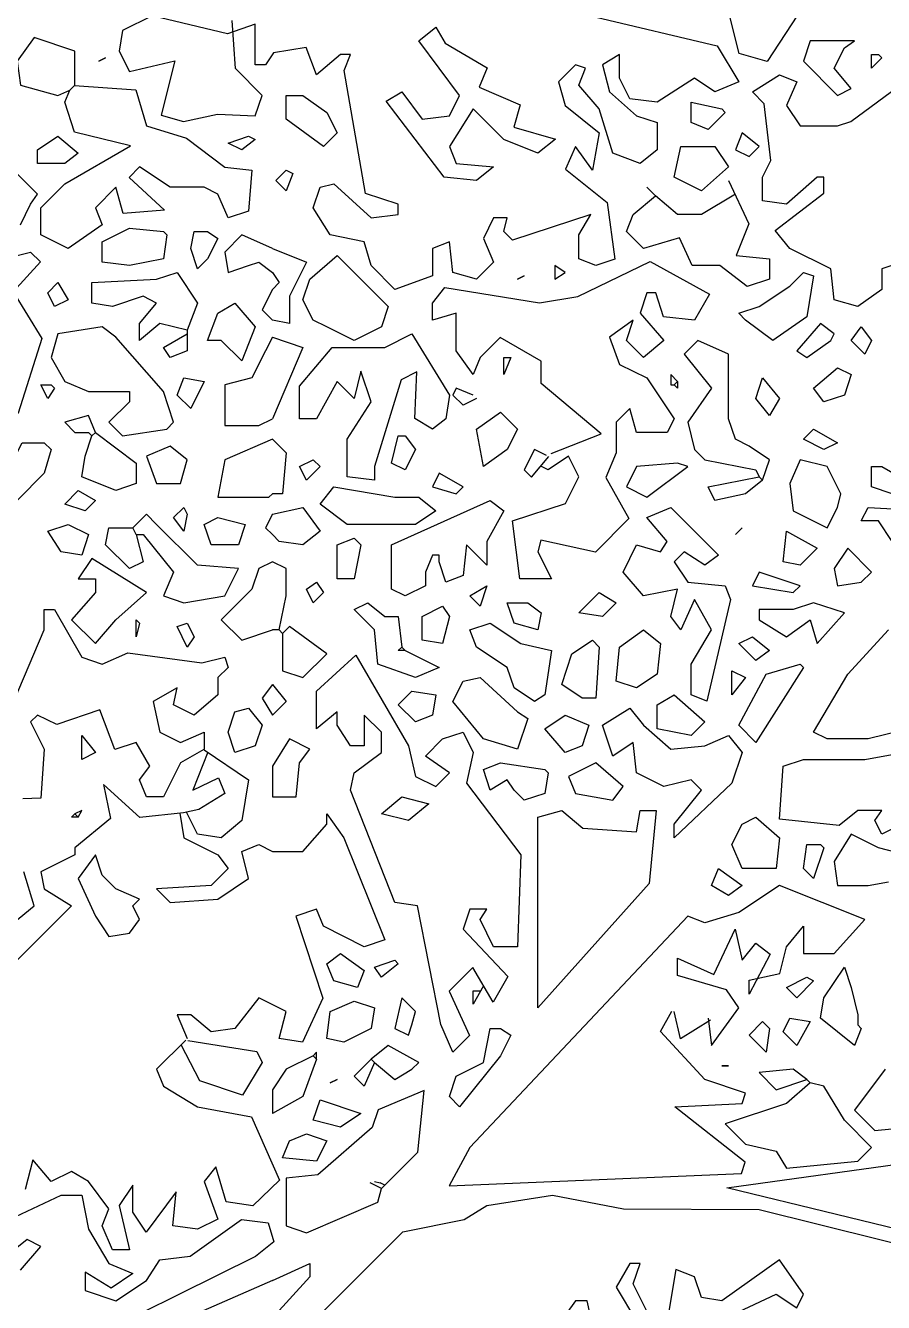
# Model space of a CAD drawing. Header units: metres. Extents: x -3.8 to 7.9, y -0.6 to 14.
# Drawn here: x 5.318 to 6.339, y 9.556 to 11.075 of the extents above; entities that cross this region are included whole.
import ezdxf

# ---------------------------------------------------------------- set-up
doc = ezdxf.new("R2010")
doc.units = ezdxf.units.M
doc.layers.add('ceco.net 88 green shadow', color=102, linetype='Continuous')
doc.layers.add('ceco.net 88 pair trees', color=7, linetype='Continuous')

msp = doc.modelspace()

# ---------------------------------------------------------------- linework, layer by layer
at = {"layer": 'ceco.net 88 green shadow', "linetype": 'Continuous'}
for p, q in [((6.2518, 11.0567), (6.2437, 11.0324)), ((6.3044, 11.0567), (6.2518, 11.0567)), ((6.2923, 11.0486), (6.3044, 11.0567)), ((6.2801, 11.0243), (6.2923, 11.0486)), ((5.4134, 11.0365), (5.4053, 11.0324)), ((5.4053, 11.0324), (5.4134, 11.0365)), ((6.2437, 11.0324), (6.2842, 10.9919)), ((6.3247, 11.0243), (6.3247, 11.0405)), ((6.3247, 11.0405), (6.3328, 11.0405)), ((6.3368, 11.0365), (6.3247, 11.0243)), ((6.3328, 11.0405), (6.3368, 11.0365)), ((6.3004, 11), (6.2801, 11.0243)), ((6.2842, 10.9919), (6.3004, 11)), ((5.6281, 10.9636), (5.6281, 10.9919)), ((5.6281, 10.9919), (5.6483, 10.9919)), ((5.6483, 10.9919), (5.6767, 10.9717)), ((6.11, 10.9595), (6.11, 10.9838)), ((6.11, 10.9838), (6.1465, 10.9757)), ((5.6767, 10.9717), (5.6888, 10.9474)), ((6.1505, 10.9717), (6.1303, 10.9514)), ((6.1465, 10.9757), (6.1505, 10.9717)), ((5.6726, 10.9312), (5.6281, 10.9636)), ((6.1303, 10.9514), (6.11, 10.9595)), ((5.3324, 10.9271), (5.3567, 10.9433)), ((5.3567, 10.9433), (5.381, 10.9231)), ((5.5592, 10.9352), (5.5835, 10.9433)), ((5.5754, 10.9271), (5.5592, 10.9352)), ((5.5916, 10.9393), (5.5754, 10.9271)), ((5.5835, 10.9433), (5.5916, 10.9393)), ((5.6888, 10.9474), (5.6726, 10.9312)), ((6.1708, 10.9474), (6.1627, 10.9271)), ((6.191, 10.9312), (6.1708, 10.9474)), ((5.3324, 10.9109), (5.3324, 10.9271)), ((5.381, 10.9231), (5.3648, 10.9109)), ((6.0898, 10.8947), (6.0979, 10.9312)), ((6.0979, 10.9312), (6.1384, 10.9312)), ((6.1384, 10.9312), (6.1546, 10.9069)), ((6.1627, 10.9271), (6.1789, 10.919)), ((6.1789, 10.919), (6.191, 10.9312)), ((5.3324, 10.8745), (5.3, 10.9069)), ((5.3648, 10.9109), (5.3324, 10.9109)), ((6.1546, 10.9069), (6.1222, 10.8785)), ((5.6159, 10.8907), (5.6281, 10.9028)), ((5.6281, 10.8785), (5.6159, 10.8907)), ((5.6281, 10.9028), (5.6362, 10.8988)), ((5.6362, 10.8988), (5.6281, 10.8785)), ((6.1222, 10.8785), (6.0898, 10.8947)), ((5.3243, 10.8623), (5.3324, 10.8745)), ((5.3122, 10.838), (5.3243, 10.8623)), ((5.4094, 10.8178), (5.4418, 10.834)), ((5.4418, 10.834), (5.4823, 10.8299)), ((5.4823, 10.8299), (5.4863, 10.8259)), ((5.5147, 10.8097), (5.5187, 10.8299)), ((5.5187, 10.8299), (5.5349, 10.8299)), ((5.5349, 10.8299), (5.5471, 10.8218)), ((5.4094, 10.7935), (5.4094, 10.8178)), ((5.4863, 10.8259), (5.4823, 10.7975)), ((5.5471, 10.8218), (5.5349, 10.7975)), ((5.5754, 10.8259), (5.5552, 10.8056)), ((5.6119, 10.8097), (5.5754, 10.8259)), ((5.5228, 10.7854), (5.5147, 10.8097)), ((5.5552, 10.8056), (5.5592, 10.7813)), ((5.6119, 10.8097), (5.6524, 10.7935)), ((5.6564, 10.7732), (5.6888, 10.8016)), ((5.6888, 10.8016), (5.7496, 10.7408)), ((5.4418, 10.7894), (5.4094, 10.7935)), ((5.4823, 10.7975), (5.4418, 10.7894)), ((5.5349, 10.7975), (5.5228, 10.7854)), ((5.5592, 10.7813), (5.5835, 10.7894)), ((5.5835, 10.7894), (5.5957, 10.7935)), ((5.5957, 10.7935), (5.6119, 10.7813)), ((5.6524, 10.7935), (5.6321, 10.753)), ((5.9602, 10.7813), (5.948, 10.7894)), ((5.948, 10.7894), (5.948, 10.7732)), ((5.3446, 10.757), (5.3567, 10.7692)), ((5.3567, 10.7692), (5.3689, 10.7489)), ((5.3972, 10.7692), (5.4742, 10.7732)), ((5.3972, 10.7449), (5.3972, 10.7692)), ((5.4742, 10.7732), (5.4985, 10.7813)), ((5.4985, 10.7813), (5.5228, 10.7449)), ((5.6119, 10.7813), (5.62, 10.7692)), ((5.62, 10.7692), (5.6119, 10.7611)), ((5.6483, 10.7489), (5.6564, 10.7732)), ((5.9116, 10.7773), (5.9035, 10.7732)), ((5.9035, 10.7732), (5.9116, 10.7773)), ((5.948, 10.7732), (5.9602, 10.7813)), ((6.2275, 10.7651), (6.2437, 10.7813)), ((6.2437, 10.7813), (6.2558, 10.7773)), ((6.2558, 10.7773), (6.2477, 10.7287)), ((5.3527, 10.7408), (5.3446, 10.757)), ((5.458, 10.753), (5.4215, 10.7408)), ((5.4742, 10.7449), (5.458, 10.753)), ((5.6119, 10.7611), (5.5997, 10.7368)), ((5.6321, 10.753), (5.6321, 10.7206)), ((6.191, 10.7408), (6.2275, 10.7651)), ((5.3689, 10.7489), (5.3527, 10.7408)), ((5.4215, 10.7408), (5.3972, 10.7449)), ((5.4539, 10.7206), (5.4742, 10.7449)), ((5.5228, 10.7449), (5.5106, 10.7125)), ((5.5471, 10.7327), (5.5673, 10.7449)), ((5.5673, 10.7449), (5.5916, 10.7165)), ((5.6605, 10.7246), (5.6483, 10.7489)), ((5.7496, 10.7408), (5.7415, 10.7165)), ((6.1667, 10.7327), (6.191, 10.7408)), ((5.5349, 10.7003), (5.5471, 10.7327)), ((5.5997, 10.7368), (5.6119, 10.7246)), ((5.6321, 10.7206), (5.6119, 10.7246)), ((5.6767, 10.7165), (5.6605, 10.7246)), ((6.1748, 10.7246), (6.1667, 10.7327)), ((6.2072, 10.7003), (6.1748, 10.7246)), ((6.2477, 10.7287), (6.2072, 10.7003)), ((5.3567, 10.7084), (5.3486, 10.6801)), ((5.4094, 10.7165), (5.3567, 10.7084)), ((5.4256, 10.7044), (5.4094, 10.7165)), ((5.4782, 10.7206), (5.4539, 10.7003)), ((5.4539, 10.7003), (5.4539, 10.7206)), ((5.5106, 10.7125), (5.4782, 10.7206)), ((5.4823, 10.6922), (5.5106, 10.7084)), ((5.5106, 10.7125), (5.5106, 10.7084)), ((5.5106, 10.7084), (5.5106, 10.6882)), ((5.5916, 10.7165), (5.5754, 10.676)), ((5.7091, 10.7003), (5.6767, 10.7165)), ((5.7415, 10.7165), (5.7091, 10.7003)), ((6.2639, 10.7206), (6.2356, 10.6882)), ((6.2801, 10.7084), (6.2639, 10.7206)), ((6.2761, 10.7003), (6.2801, 10.7084)), ((6.3004, 10.7003), (6.3125, 10.7165)), ((6.3125, 10.7165), (6.3247, 10.7003)), ((5.4823, 10.6396), (5.4256, 10.7044)), ((5.4904, 10.6801), (5.4823, 10.6922)), ((5.5511, 10.7003), (5.5349, 10.7003)), ((5.5754, 10.676), (5.5511, 10.7003)), ((5.6119, 10.7044), (5.6038, 10.6882)), ((5.6119, 10.7044), (5.6483, 10.6922)), ((5.6483, 10.6922), (5.6119, 10.6072)), ((6.1181, 10.7003), (6.1019, 10.6841)), ((6.1546, 10.6841), (6.1181, 10.7003)), ((6.2477, 10.6801), (6.2761, 10.7003)), ((6.3166, 10.6841), (6.3004, 10.7003)), ((6.3247, 10.7003), (6.3166, 10.6841)), ((5.3486, 10.6801), (5.3648, 10.6517)), ((5.5106, 10.6882), (5.4904, 10.6801)), ((5.6038, 10.6882), (5.5876, 10.6558)), ((5.8954, 10.6801), (5.8873, 10.6598)), ((5.8873, 10.6598), (5.8873, 10.6801)), ((5.8873, 10.6801), (5.8954, 10.6801)), ((6.1019, 10.6841), (6.1343, 10.6436)), ((6.1546, 10.6072), (6.1546, 10.6841)), ((6.2356, 10.6882), (6.2477, 10.6801)), ((6.2558, 10.6436), (6.2842, 10.6679)), ((6.2842, 10.6679), (6.3004, 10.6598)), ((5.3446, 10.6315), (5.3365, 10.6477)), ((5.3365, 10.6477), (5.3486, 10.6477)), ((5.3486, 10.6477), (5.3527, 10.6436)), ((5.3648, 10.6517), (5.3932, 10.6396)), ((5.4985, 10.6355), (5.5066, 10.6558)), ((5.5066, 10.6558), (5.5309, 10.6517)), ((5.5309, 10.6517), (5.5147, 10.6193)), ((5.5876, 10.6558), (5.5552, 10.6477)), ((5.5552, 10.6477), (5.5552, 10.5991)), ((6.0938, 10.6517), (6.0857, 10.6598)), ((6.0857, 10.6598), (6.0857, 10.6477)), ((6.0857, 10.6477), (6.0898, 10.6477)), ((6.0938, 10.6517), (6.0898, 10.6477)), ((6.0938, 10.6436), (6.0898, 10.6477)), ((6.0938, 10.6517), (6.0938, 10.6436)), ((6.187, 10.6315), (6.1951, 10.6558)), ((6.1951, 10.6558), (6.2153, 10.6315)), ((6.3004, 10.6598), (6.2923, 10.6355)), ((5.3527, 10.6436), (5.3446, 10.6315)), ((5.3932, 10.6396), (5.4418, 10.6396)), ((5.4418, 10.6396), (5.4418, 10.6274)), ((5.4944, 10.6031), (5.4823, 10.6396)), ((5.5147, 10.6193), (5.4985, 10.6355)), ((5.8306, 10.6436), (5.8265, 10.6355)), ((5.8387, 10.6234), (5.8265, 10.6355)), ((5.8508, 10.6355), (5.8306, 10.6436)), ((5.8549, 10.6315), (5.8387, 10.6234)), ((6.1343, 10.6436), (6.106, 10.6031)), ((6.2032, 10.6112), (6.187, 10.6315)), ((6.2153, 10.6315), (6.2032, 10.6112)), ((6.268, 10.6274), (6.2558, 10.6436)), ((6.2923, 10.6355), (6.268, 10.6274)), ((5.4418, 10.6274), (5.4175, 10.6031)), ((5.3932, 10.6112), (5.3648, 10.6031)), ((5.3648, 10.6031), (5.377, 10.591)), ((5.4013, 10.591), (5.3932, 10.6112)), ((5.4175, 10.6031), (5.4337, 10.5869)), ((5.4863, 10.595), (5.4944, 10.6031)), ((5.5957, 10.5991), (5.6119, 10.6072)), ((5.8549, 10.595), (5.8832, 10.6153)), ((5.8832, 10.6153), (5.9035, 10.595)), ((6.106, 10.6031), (6.1141, 10.5707)), ((6.1627, 10.5829), (6.1546, 10.6072)), ((5.377, 10.591), (5.3932, 10.591)), ((5.3891, 10.5626), (5.3972, 10.5869)), ((5.3932, 10.591), (5.3972, 10.5869)), ((5.4013, 10.591), (5.3972, 10.5869)), ((5.4013, 10.591), (5.4499, 10.5545)), ((5.4337, 10.5869), (5.4863, 10.595)), ((5.5552, 10.5991), (5.5957, 10.5991)), ((5.7536, 10.5545), (5.7617, 10.5869)), ((5.7617, 10.5869), (5.7698, 10.5869)), ((5.7698, 10.5869), (5.782, 10.5707)), ((5.863, 10.5505), (5.8549, 10.595)), ((5.9035, 10.595), (5.8913, 10.5707)), ((6.2437, 10.5829), (6.2558, 10.595)), ((6.2558, 10.595), (6.2842, 10.5788)), ((5.4904, 10.5748), (5.462, 10.5626)), ((5.5106, 10.5586), (5.4904, 10.5748)), ((5.6119, 10.5829), (5.5552, 10.5586)), ((5.6119, 10.5829), (5.6281, 10.5667)), ((5.782, 10.5707), (5.7698, 10.5464)), ((5.8913, 10.5707), (5.863, 10.5505)), ((6.1141, 10.5707), (6.1262, 10.5586)), ((6.1789, 10.5748), (6.1627, 10.5829)), ((6.2032, 10.5586), (6.1789, 10.5748)), ((6.268, 10.5707), (6.2437, 10.5829)), ((6.2842, 10.5788), (6.268, 10.5707)), ((5.3851, 10.5383), (5.3891, 10.5626)), ((5.462, 10.5626), (5.4742, 10.5302)), ((5.5025, 10.5302), (5.5106, 10.5586)), ((5.5552, 10.5586), (5.5471, 10.514)), ((5.6281, 10.5667), (5.624, 10.5181)), ((5.6443, 10.5505), (5.6605, 10.5586)), ((5.6605, 10.5586), (5.6686, 10.5505)), ((6.1262, 10.5586), (6.187, 10.5464)), ((6.1951, 10.5343), (6.2032, 10.5586)), ((6.2396, 10.5586), (6.2275, 10.5302)), ((6.272, 10.5505), (6.2396, 10.5586)), ((5.4499, 10.5545), (5.4499, 10.5302)), ((5.6524, 10.5343), (5.6443, 10.5505)), ((5.6686, 10.5505), (5.6524, 10.5343)), ((5.7698, 10.5464), (5.7536, 10.5545)), ((5.8103, 10.5424), (5.8022, 10.5262)), ((5.8387, 10.5262), (5.8103, 10.5424)), ((6.0452, 10.5505), (6.0331, 10.5262)), ((6.0938, 10.5545), (6.0452, 10.5505)), ((6.0574, 10.514), (6.106, 10.5505)), ((6.106, 10.5505), (6.0938, 10.5545)), ((6.187, 10.5464), (6.191, 10.5383)), ((6.2882, 10.5181), (6.272, 10.5505)), ((6.3247, 10.5262), (6.3247, 10.5505)), ((6.3247, 10.5505), (6.3368, 10.5505)), ((6.3368, 10.5505), (6.3652, 10.5343)), ((5.4256, 10.5221), (5.3851, 10.5383)), ((5.4499, 10.5302), (5.4256, 10.5221)), ((5.4742, 10.5302), (5.5025, 10.5302)), ((5.6686, 10.5059), (5.6848, 10.5262)), ((5.6848, 10.5262), (5.7577, 10.514)), ((5.8022, 10.5262), (5.8306, 10.5181)), ((5.8306, 10.5181), (5.8387, 10.5262)), ((6.0331, 10.5262), (6.0574, 10.514)), ((6.1303, 10.5262), (6.1708, 10.5343)), ((6.1384, 10.51), (6.1303, 10.5262)), ((6.1708, 10.5343), (6.191, 10.5383)), ((6.1951, 10.5343), (6.1748, 10.5181)), ((6.1951, 10.5343), (6.191, 10.5383)), ((6.2275, 10.5302), (6.2315, 10.4978)), ((6.349, 10.5181), (6.3247, 10.5262)), ((5.3648, 10.5059), (5.381, 10.5221)), ((5.381, 10.5221), (5.4013, 10.51)), ((5.4013, 10.51), (5.3891, 10.4978)), ((5.5471, 10.514), (5.6078, 10.514)), ((5.6078, 10.514), (5.6119, 10.5181)), ((5.624, 10.5181), (5.6119, 10.5181)), ((5.7536, 10.4573), (5.8711, 10.51)), ((5.7577, 10.514), (5.786, 10.514)), ((5.786, 10.514), (5.8063, 10.4978)), ((5.8711, 10.51), (5.8873, 10.4978)), ((6.1748, 10.5181), (6.1384, 10.51)), ((6.2842, 10.5019), (6.2882, 10.5181)), ((5.3891, 10.4978), (5.3648, 10.5059)), ((5.4944, 10.4897), (5.5066, 10.5019)), ((5.5066, 10.5019), (5.5106, 10.4938)), ((5.6119, 10.4938), (5.6483, 10.5019)), ((5.6483, 10.5019), (5.6686, 10.4735)), ((5.701, 10.4816), (5.6686, 10.5059)), ((5.8063, 10.4978), (5.782, 10.4816)), ((5.8873, 10.4978), (5.867, 10.4614)), ((6.2315, 10.4978), (6.272, 10.4776)), ((6.272, 10.4776), (6.2842, 10.5019)), ((6.3125, 10.4857), (6.3206, 10.5019)), ((6.3206, 10.5019), (6.3976, 10.4978)), ((5.3446, 10.4735), (5.3689, 10.4816)), ((5.3689, 10.4816), (5.3932, 10.4695)), ((5.462, 10.4938), (5.4458, 10.4776)), ((5.4742, 10.4816), (5.462, 10.4938)), ((5.5228, 10.433), (5.4742, 10.4816)), ((5.5066, 10.4735), (5.4944, 10.4897)), ((5.5106, 10.4938), (5.5066, 10.4735)), ((5.5309, 10.4816), (5.5471, 10.4897)), ((5.539, 10.4573), (5.5309, 10.4816)), ((5.5471, 10.4897), (5.5795, 10.4816)), ((5.5795, 10.4816), (5.5714, 10.4573)), ((5.6119, 10.4938), (5.6038, 10.4776)), ((5.782, 10.4816), (5.701, 10.4816)), ((6.3328, 10.4857), (6.3125, 10.4857)), ((6.349, 10.4614), (6.3328, 10.4857)), ((5.3608, 10.4492), (5.3446, 10.4735)), ((5.3932, 10.4695), (5.3851, 10.4452)), ((5.4134, 10.4573), (5.4175, 10.4776)), ((5.4175, 10.4776), (5.4458, 10.4776)), ((5.4499, 10.4695), (5.4458, 10.4776)), ((5.4499, 10.4695), (5.458, 10.4371)), ((5.4499, 10.4695), (5.458, 10.4695)), ((5.458, 10.4695), (5.4944, 10.4249)), ((5.6038, 10.4776), (5.6119, 10.4695)), ((5.62, 10.4614), (5.6119, 10.4695)), ((5.6686, 10.4735), (5.6483, 10.4573)), ((5.6888, 10.4573), (5.7091, 10.4654)), ((5.7091, 10.4654), (5.7172, 10.4573)), ((6.1708, 10.4776), (6.1627, 10.4695)), ((6.1627, 10.4695), (6.1708, 10.4776)), ((6.2194, 10.4371), (6.2234, 10.4735)), ((6.2234, 10.4735), (6.2599, 10.4533)), ((5.3851, 10.4452), (5.3608, 10.4492)), ((5.4418, 10.429), (5.4134, 10.4573)), ((5.5714, 10.4573), (5.539, 10.4573)), ((5.6483, 10.4573), (5.62, 10.4614)), ((5.6888, 10.4168), (5.6888, 10.4573)), ((5.7172, 10.4573), (5.7091, 10.4168)), ((5.7536, 10.4047), (5.7536, 10.4573)), ((5.8427, 10.4573), (5.8387, 10.4209)), ((5.867, 10.433), (5.8427, 10.4573)), ((5.867, 10.4614), (5.867, 10.433)), ((6.2599, 10.4533), (6.2396, 10.433)), ((6.2963, 10.4533), (6.2801, 10.429)), ((6.3247, 10.4249), (6.2963, 10.4533)), ((5.3972, 10.4411), (5.381, 10.4168)), ((5.462, 10.4006), (5.3972, 10.4411)), ((5.458, 10.4371), (5.4418, 10.429)), ((5.6119, 10.4371), (5.5957, 10.429)), ((5.6281, 10.429), (5.6119, 10.4371)), ((5.8022, 10.4452), (5.7941, 10.4249)), ((5.8103, 10.4452), (5.8022, 10.4452)), ((5.8103, 10.4371), (5.8103, 10.4452)), ((5.8184, 10.4128), (5.8103, 10.4371)), ((6.2396, 10.433), (6.2194, 10.4371)), ((5.4944, 10.4249), (5.4823, 10.3966)), ((5.5714, 10.429), (5.5228, 10.433)), ((5.5552, 10.3966), (5.5714, 10.429)), ((5.5957, 10.429), (5.5876, 10.4047)), ((5.6281, 10.3966), (5.6281, 10.429)), ((5.7941, 10.4249), (5.7941, 10.4087)), ((5.8387, 10.4209), (5.8184, 10.4128)), ((6.191, 10.4249), (6.1829, 10.4087)), ((6.2396, 10.4087), (6.191, 10.4249)), ((6.2801, 10.429), (6.2842, 10.4087)), ((6.3125, 10.4128), (6.3247, 10.4249)), ((5.381, 10.4168), (5.3932, 10.4168)), ((5.3932, 10.4168), (5.4013, 10.4168)), ((5.4013, 10.4168), (5.4013, 10.4006)), ((5.5876, 10.4047), (5.5511, 10.3682)), ((5.6524, 10.4047), (5.6645, 10.4128)), ((5.6605, 10.3885), (5.6524, 10.4047)), ((5.6645, 10.4128), (5.6726, 10.4006)), ((5.7091, 10.4168), (5.6888, 10.4168)), ((5.7698, 10.3966), (5.7536, 10.4047)), ((5.7941, 10.4087), (5.7698, 10.3966)), ((5.8468, 10.3966), (5.867, 10.4087)), ((5.867, 10.4087), (5.8589, 10.3844)), ((6.1829, 10.4087), (6.2315, 10.4006)), ((6.2315, 10.4006), (6.2396, 10.4087)), ((6.2842, 10.4087), (6.3125, 10.4128)), ((5.4013, 10.4006), (5.3729, 10.3682)), ((5.4256, 10.3682), (5.462, 10.4006)), ((5.4823, 10.3966), (5.5066, 10.3885)), ((5.5066, 10.3885), (5.5552, 10.3966)), ((5.62, 10.3561), (5.6281, 10.3966)), ((5.6726, 10.4006), (5.6605, 10.3885)), ((5.7091, 10.3804), (5.7253, 10.3885)), ((5.7253, 10.3885), (5.7455, 10.3723)), ((5.8589, 10.3844), (5.8468, 10.3966)), ((5.8994, 10.3642), (5.8913, 10.3885)), ((5.8913, 10.3885), (5.9156, 10.3885)), ((5.9156, 10.3885), (5.9318, 10.3763)), ((5.9764, 10.3763), (6.0007, 10.4006)), ((6.0007, 10.4006), (6.0209, 10.3885)), ((6.0209, 10.3885), (6.0047, 10.3723)), ((6.2558, 10.3885), (6.2315, 10.3804)), ((6.2923, 10.3763), (6.2558, 10.3885)), ((5.7334, 10.3561), (5.7091, 10.3804)), ((5.7901, 10.3723), (5.8144, 10.3844)), ((5.8144, 10.3844), (5.8225, 10.3723)), ((5.9318, 10.3763), (5.9278, 10.3561)), ((6.0047, 10.3723), (5.9764, 10.3763)), ((6.2315, 10.3804), (6.191, 10.3804)), ((6.191, 10.3804), (6.191, 10.3682)), ((6.2599, 10.3399), (6.2923, 10.3763)), ((5.3729, 10.3682), (5.4013, 10.3399)), ((5.4013, 10.3399), (5.4256, 10.3682)), ((5.4499, 10.348), (5.4499, 10.3682)), ((5.4499, 10.3682), (5.4539, 10.3642)), ((5.4539, 10.3642), (5.4499, 10.348)), ((5.4985, 10.3601), (5.5106, 10.3642)), ((5.5106, 10.3358), (5.4985, 10.3601)), ((5.5106, 10.3642), (5.5187, 10.348)), ((5.5511, 10.3682), (5.5754, 10.3439)), ((5.6321, 10.3601), (5.624, 10.352)), ((5.6767, 10.3277), (5.6321, 10.3601)), ((5.7455, 10.3723), (5.7617, 10.3723)), ((5.7617, 10.3723), (5.7658, 10.3358)), ((5.7901, 10.3439), (5.7901, 10.3723)), ((5.8225, 10.3723), (5.8144, 10.3399)), ((5.8468, 10.3561), (5.8711, 10.3642)), ((5.8711, 10.3642), (5.9075, 10.3399)), ((5.9278, 10.3561), (5.8994, 10.3642)), ((6.191, 10.3682), (6.2234, 10.348)), ((6.2234, 10.348), (6.2518, 10.3682)), ((6.2518, 10.3682), (6.2599, 10.3399)), ((5.5187, 10.348), (5.5106, 10.3358)), ((5.5754, 10.3439), (5.6119, 10.3561)), ((5.62, 10.3561), (5.6119, 10.3561)), ((5.624, 10.352), (5.62, 10.3561)), ((5.624, 10.352), (5.624, 10.3075)), ((5.7374, 10.3156), (5.7334, 10.3561)), ((5.8144, 10.3399), (5.7901, 10.3439)), ((5.8549, 10.3358), (5.8468, 10.3561)), ((5.9683, 10.3277), (5.9926, 10.3439)), ((5.9926, 10.3439), (6.0007, 10.3358)), ((6.025, 10.3358), (6.0533, 10.3561)), ((6.0533, 10.3561), (6.0736, 10.3399)), ((6.1667, 10.3399), (6.1829, 10.348)), ((6.1829, 10.348), (6.2032, 10.3318)), ((5.6483, 10.2994), (5.6767, 10.3277)), ((5.7617, 10.3318), (5.7658, 10.3358)), ((5.7698, 10.3318), (5.7617, 10.3318)), ((5.7698, 10.3318), (5.7658, 10.3358)), ((5.7698, 10.3318), (5.8103, 10.3115)), ((5.8913, 10.3115), (5.8549, 10.3358)), ((5.9075, 10.3399), (5.944, 10.3318)), ((5.944, 10.3318), (5.9359, 10.2791)), ((5.9561, 10.2913), (5.9683, 10.3277)), ((6.0007, 10.3358), (5.9966, 10.2751)), ((6.0209, 10.2953), (6.025, 10.3358)), ((6.0736, 10.3399), (6.0695, 10.3034)), ((6.187, 10.3196), (6.1667, 10.3399)), ((6.2032, 10.3318), (6.187, 10.3196)), ((5.782, 10.2994), (5.7374, 10.3156)), ((6.1991, 10.3034), (6.2396, 10.3156)), ((6.2396, 10.3156), (6.2437, 10.3115)), ((5.624, 10.3075), (5.6483, 10.2994)), ((5.8103, 10.3115), (5.782, 10.2994)), ((5.8387, 10.2953), (5.8589, 10.2994)), ((5.8589, 10.2994), (5.9035, 10.2589)), ((5.8994, 10.2872), (5.8913, 10.3115)), ((6.0695, 10.3034), (6.0452, 10.2872)), ((6.1586, 10.2791), (6.1586, 10.3075)), ((6.1586, 10.3075), (6.1748, 10.2994)), ((6.1748, 10.2994), (6.1586, 10.2791)), ((6.1667, 10.2427), (6.1991, 10.3034)), ((6.2437, 10.3115), (6.187, 10.2224)), ((5.6119, 10.2913), (5.5997, 10.2751)), ((5.6119, 10.2913), (5.6281, 10.271)), ((5.7617, 10.267), (5.7779, 10.2832)), ((5.7779, 10.2832), (5.8063, 10.2791)), ((5.8265, 10.271), (5.8387, 10.2953)), ((5.9237, 10.271), (5.8994, 10.2872)), ((5.9804, 10.2751), (5.9561, 10.2913)), ((6.0452, 10.2872), (6.0209, 10.2953)), ((5.5997, 10.2751), (5.6119, 10.2548)), ((5.6281, 10.271), (5.6119, 10.2548)), ((5.782, 10.2467), (5.7617, 10.267)), ((5.8063, 10.2791), (5.8022, 10.2548)), ((5.863, 10.2265), (5.8265, 10.271)), ((5.9359, 10.2791), (5.9237, 10.271)), ((5.9966, 10.2751), (5.9804, 10.2751)), ((6.0695, 10.267), (6.0898, 10.2791)), ((6.0695, 10.2386), (6.0695, 10.267)), ((6.0898, 10.2791), (6.1262, 10.2467)), ((5.5592, 10.2346), (5.5673, 10.2589)), ((5.5673, 10.2589), (5.5835, 10.2629)), ((5.5835, 10.2629), (5.5997, 10.2427)), ((5.8022, 10.2548), (5.782, 10.2467)), ((5.9035, 10.2589), (5.9156, 10.2508)), ((5.9359, 10.2386), (5.9602, 10.2548)), ((5.9602, 10.2548), (5.9885, 10.2427)), ((6.0047, 10.2427), (6.0371, 10.2629)), ((6.0371, 10.2629), (6.0533, 10.2427)), ((5.5997, 10.2427), (5.5916, 10.2184)), ((5.9156, 10.2508), (5.9035, 10.2143)), ((5.9602, 10.2103), (5.9359, 10.2386)), ((5.9885, 10.2427), (5.9804, 10.2184)), ((6.0169, 10.2062), (6.0047, 10.2427)), ((6.0533, 10.2427), (6.0857, 10.2143)), ((6.11, 10.2305), (6.0695, 10.2386)), ((6.1262, 10.2467), (6.11, 10.2305)), ((6.187, 10.2224), (6.1667, 10.2427)), ((5.3851, 10.2022), (5.3851, 10.2305)), ((5.3851, 10.2305), (5.4013, 10.2103)), ((5.5673, 10.2103), (5.5592, 10.2346)), ((5.6321, 10.2265), (5.6119, 10.1941)), ((5.6564, 10.2143), (5.6321, 10.2265)), ((5.9035, 10.2143), (5.863, 10.2265)), ((6.0412, 10.2224), (6.0169, 10.2062)), ((6.0452, 10.186), (6.0412, 10.2224)), ((6.1262, 10.2184), (6.1546, 10.2305)), ((6.1546, 10.2305), (6.1708, 10.2103)), ((5.4013, 10.2103), (5.3851, 10.2022)), ((5.5916, 10.2184), (5.5673, 10.2103)), ((5.6443, 10.1981), (5.6564, 10.2143)), ((5.9804, 10.2184), (5.9602, 10.2103)), ((6.0857, 10.2143), (6.1262, 10.2184)), ((6.1708, 10.2103), (6.1586, 10.1738)), ((5.6119, 10.1941), (5.6119, 10.186)), ((5.6402, 10.1576), (5.6443, 10.1981)), ((5.863, 10.19), (5.8832, 10.1981)), ((5.8832, 10.1981), (5.9359, 10.19)), ((5.9966, 10.1981), (5.9642, 10.1819)), ((6.029, 10.1698), (5.9966, 10.1981)), ((5.6119, 10.186), (5.6119, 10.1576)), ((5.8711, 10.1657), (5.863, 10.19)), ((5.8913, 10.1779), (5.8711, 10.1657)), ((5.8994, 10.1657), (5.8913, 10.1779)), ((5.9359, 10.19), (5.9399, 10.186)), ((5.9399, 10.186), (5.9359, 10.1617)), ((5.9642, 10.1819), (5.9723, 10.1617)), ((6.0776, 10.1698), (6.0452, 10.186)), ((6.11, 10.1779), (6.0776, 10.1698)), ((6.1222, 10.1657), (6.11, 10.1779)), ((5.9116, 10.1536), (5.8994, 10.1657)), ((5.9359, 10.1617), (5.9116, 10.1536)), ((5.9723, 10.1617), (6.0169, 10.1536)), ((6.0169, 10.1536), (6.029, 10.1698)), ((6.1586, 10.1738), (6.0898, 10.109)), ((6.0898, 10.1252), (6.1222, 10.1657)), ((5.6119, 10.1576), (5.6402, 10.1576)), ((5.7415, 10.1374), (5.7658, 10.1576)), ((5.7658, 10.1576), (5.7982, 10.1495)), ((5.7982, 10.1495), (5.7739, 10.1293)), ((5.3729, 10.1333), (5.377, 10.1374)), ((5.381, 10.1333), (5.3729, 10.1333)), ((5.3851, 10.1414), (5.377, 10.1374)), ((5.381, 10.1333), (5.377, 10.1374)), ((5.381, 10.1333), (5.3851, 10.1414)), ((5.7739, 10.1293), (5.7415, 10.1374)), ((6.1708, 10.1252), (6.187, 10.1333)), ((6.187, 10.1333), (6.2153, 10.109)), ((6.0898, 10.109), (6.0898, 10.1252)), ((6.1586, 10.1009), (6.1708, 10.1252)), ((6.1708, 10.0726), (6.1586, 10.1009)), ((6.2153, 10.109), (6.2113, 10.0726)), ((6.2437, 10.0726), (6.2477, 10.1009)), ((6.2477, 10.1009), (6.2639, 10.1009)), ((6.2639, 10.1009), (6.268, 10.0969)), ((6.3004, 10.1131), (6.2801, 10.0807)), ((6.3328, 10.0969), (6.3004, 10.1131)), ((5.4013, 10.0888), (5.381, 10.0604)), ((5.4094, 10.0645), (5.4013, 10.0888)), ((6.268, 10.0969), (6.2558, 10.0604)), ((6.3652, 10.0888), (6.3328, 10.0969)), ((6.1343, 10.0523), (6.1424, 10.0726)), ((6.1424, 10.0726), (6.1708, 10.0523)), ((6.2113, 10.0726), (6.1708, 10.0726)), ((6.2558, 10.0604), (6.2437, 10.0726)), ((6.2801, 10.0807), (6.2842, 10.0523)), ((5.3284, 10.028), (5.3162, 10.0685)), ((5.381, 10.0604), (5.4013, 10.0159)), ((5.4256, 10.0483), (5.4094, 10.0645)), ((6.3206, 10.0523), (6.3449, 10.0564)), ((5.4539, 10.0361), (5.4256, 10.0483)), ((6.1546, 10.0402), (6.1343, 10.0523)), ((6.1708, 10.0523), (6.1546, 10.0402)), ((6.2842, 10.0523), (6.3206, 10.0523)), ((5.3041, 10.0078), (5.3284, 10.028)), ((5.4458, 10.028), (5.4539, 10.0361)), ((5.4539, 10.0118), (5.4458, 10.028)), ((5.4013, 10.0159), (5.4175, 9.9916)), ((5.4418, 9.9956), (5.4539, 10.0118)), ((5.4175, 9.9916), (5.4418, 9.9956)), ((5.6767, 9.9592), (5.6929, 9.9713)), ((5.6929, 9.9713), (5.7212, 9.9511)), ((5.7334, 9.9551), (5.7577, 9.9632)), ((5.7577, 9.9632), (5.7617, 9.9592)), ((5.6848, 9.9389), (5.6767, 9.9592)), ((5.7212, 9.9511), (5.7131, 9.9308)), ((5.7415, 9.943), (5.7334, 9.9551)), ((5.7617, 9.9592), (5.7415, 9.943)), ((6.268, 9.9187), (6.2923, 9.9551)), ((6.2923, 9.9551), (6.3004, 9.9308)), ((5.7131, 9.9308), (5.6848, 9.9389)), ((6.2234, 9.9308), (6.2477, 9.943)), ((6.2558, 9.9389), (6.2356, 9.9187)), ((6.2477, 9.943), (6.2558, 9.9389)), ((5.7658, 9.9187), (5.7577, 9.8822)), ((5.782, 9.9025), (5.7658, 9.9187)), ((6.2356, 9.9187), (6.2234, 9.9308)), ((6.2639, 9.8944), (6.268, 9.9187)), ((6.3004, 9.9308), (6.3085, 9.8984)), ((5.6767, 9.8701), (5.6807, 9.9025)), ((5.6807, 9.9025), (5.7091, 9.9146)), ((5.7091, 9.9146), (5.7334, 9.9065)), ((5.7334, 9.9065), (5.7293, 9.8822)), ((5.7779, 9.8863), (5.782, 9.9025)), ((6.1789, 9.8741), (6.1951, 9.8903)), ((6.1951, 9.8903), (6.2032, 9.8822)), ((6.2194, 9.8782), (6.2275, 9.8944)), ((6.2275, 9.8944), (6.2518, 9.8903)), ((6.2518, 9.8903), (6.2356, 9.862)), ((6.3044, 9.862), (6.2639, 9.8944)), ((6.3085, 9.8984), (6.3085, 9.8863)), ((5.7293, 9.8822), (5.6969, 9.866)), ((5.7577, 9.8822), (5.7739, 9.8741)), ((5.7739, 9.8741), (5.7779, 9.8863)), ((5.863, 9.8417), (5.8711, 9.8822)), ((5.8711, 9.8822), (5.8832, 9.8822)), ((5.8832, 9.8822), (5.8954, 9.8741)), ((5.8954, 9.8741), (5.8832, 9.8498)), ((6.1991, 9.8539), (6.1789, 9.8741)), ((6.2032, 9.8822), (6.1991, 9.8539)), ((6.2356, 9.862), (6.2194, 9.8782)), ((6.3125, 9.8822), (6.3044, 9.862)), ((6.3085, 9.8863), (6.3125, 9.8822)), ((5.6969, 9.866), (5.6767, 9.8701)), ((5.7496, 9.862), (5.7293, 9.8458)), ((5.786, 9.8417), (5.7496, 9.862)), ((5.6605, 9.8498), (5.6281, 9.8336)), ((5.6645, 9.8458), (5.6483, 9.8012)), ((5.6645, 9.8539), (5.6605, 9.8498)), ((5.6645, 9.8458), (5.6605, 9.8498)), ((5.6645, 9.8458), (5.6645, 9.8539)), ((5.7091, 9.8255), (5.7293, 9.8458)), ((5.7334, 9.8417), (5.7212, 9.8134)), ((5.7334, 9.8417), (5.7293, 9.8458)), ((5.7334, 9.8417), (5.7577, 9.8215)), ((5.7779, 9.8336), (5.786, 9.8417)), ((5.8306, 9.8255), (5.863, 9.8417)), ((5.8832, 9.8498), (5.8346, 9.7891)), ((5.6281, 9.8336), (5.6119, 9.8093)), ((5.7577, 9.8215), (5.7779, 9.8336)), ((6.1546, 9.8377), (6.1465, 9.8377)), ((6.1465, 9.8377), (6.1546, 9.8377)), ((6.2315, 9.8336), (6.191, 9.8296)), ((6.191, 9.8296), (6.2113, 9.8093)), ((6.2477, 9.8215), (6.2315, 9.8336)), ((6.3409, 9.8336), (6.3044, 9.785)), ((5.6888, 9.8215), (5.6807, 9.8174)), ((5.6807, 9.8174), (5.6888, 9.8215)), ((5.7212, 9.8134), (5.7091, 9.8255)), ((5.8225, 9.8012), (5.8306, 9.8255)), ((6.2113, 9.8093), (6.2477, 9.8215)), ((6.2518, 9.8174), (6.2234, 9.7931)), ((6.2518, 9.8174), (6.2477, 9.8215)), ((6.268, 9.8134), (6.2518, 9.8174)), ((6.2923, 9.7729), (6.268, 9.8134)), ((5.6119, 9.8093), (5.6119, 9.781)), ((5.6483, 9.8012), (5.6119, 9.781)), ((5.6605, 9.7729), (5.6686, 9.7972)), ((5.6686, 9.7972), (5.7172, 9.781)), ((5.8346, 9.7891), (5.8225, 9.8012)), ((5.7172, 9.781), (5.6929, 9.7648)), ((6.2234, 9.7931), (6.1505, 9.7688)), ((6.3044, 9.785), (6.3287, 9.7607)), ((5.6929, 9.7648), (5.6605, 9.7729)), ((6.1505, 9.7688), (6.1748, 9.7445)), ((6.3247, 9.7405), (6.2923, 9.7729)), ((5.6321, 9.7486), (5.6524, 9.7567)), ((5.6524, 9.7567), (5.6767, 9.7486)), ((6.3287, 9.7607), (6.3692, 9.7648)), ((5.624, 9.7283), (5.6321, 9.7486)), ((5.6767, 9.7486), (5.6645, 9.7243)), ((6.1748, 9.7445), (6.2113, 9.7364)), ((6.2113, 9.7364), (6.2234, 9.7162)), ((6.3085, 9.7243), (6.3247, 9.7405)), ((5.6645, 9.7243), (5.624, 9.7283)), ((6.2234, 9.7162), (6.3085, 9.7243)), ((5.6119, 9.5825), (5.6564, 9.6028)), ((5.6564, 9.6028), (5.6564, 9.5866)), ((5.6564, 9.5866), (5.6119, 9.538)), ((5.6119, 9.5825), (5.5106, 9.538))]:
    msp.add_line(p, q, dxfattribs=at)
at = {"layer": 'ceco.net 88 pair trees', "linetype": 'Continuous'}
for p, q in [((5.3689, 10.996), (5.377, 11.0041)), ((5.7415, 9.6919), (5.7281, 9.6985)), ((5.7334, 9.7), (5.7402, 9.6985)), ((5.7455, 9.6959), (5.7402, 9.6985))]:
    msp.add_line(p, q, dxfattribs=at)
for points in [[(5.997, 11.0847), (6.141, 11.0508), (6.1667, 11.0081), (6.1384, 10.996), (6.1141, 11.0122), (6.0695, 10.9838), (6.0371, 10.9879), (6.025, 11.0122), (6.025, 11.0405), (6.0047, 11.0284), (6.0128, 10.996), (6.0452, 10.9676), (6.0695, 10.9595), (6.0695, 10.9271), (6.0493, 10.9109), (6.0169, 10.9231), (6.0007, 10.9757), (5.9764, 11.0041), (5.9845, 11.0243), (5.9723, 11.0284), (5.9521, 11.0081), (5.9602, 10.9798), (6.0007, 10.9474), (5.9926, 10.9028), (5.9723, 10.9312), (5.9606, 10.904), (6.01, 10.8643), (6.0193, 10.7969), (5.9966, 10.7894), (5.9764, 10.7975), (5.9764, 10.8259), (5.9909, 10.8502), (5.8974, 10.8196), (5.8873, 10.8299), (5.8913, 10.8461), (5.8751, 10.8461), (5.863, 10.8218), (5.8751, 10.7935), (5.8549, 10.7732), (5.8265, 10.7813), (5.8225, 10.8178), (5.8022, 10.8097), (5.8022, 10.7773), (5.7577, 10.7611), (5.7293, 10.7894), (5.7212, 10.8178), (5.6807, 10.8259), (5.6605, 10.8583), (5.6686, 10.8826), (5.6848, 10.8866), (5.7293, 10.8461), (5.7617, 10.8502), (5.7617, 10.8623), (5.7228, 10.8753), (5.6973, 11.0213), (5.705, 11.0405), (5.6929, 11.0405), (5.6645, 11.0162), (5.6522, 11.049), (5.6131, 11.0423), (5.6038, 11.0284), (5.5916, 11.0284), (5.5916, 11.0764), (5.5584, 11.0652), (5.4689, 11.0865), (5.4337, 11.0689), (5.4296, 11.0446), (5.4418, 11.0203), (5.496, 11.0328), (5.4794, 10.9684), (5.506, 10.9609), (5.5467, 10.9696), (5.5916, 10.9676), (5.5997, 10.9919), (5.5679, 11.0237), (5.5639, 11.081)], [(6.2364, 11.0873), (6.2003, 11.032), (6.1673, 11.0415), (6.1525, 11.1001)], [(5.8162, 10.8945), (5.7471, 10.9848), (5.7658, 10.996), (5.7901, 10.9636), (5.8225, 10.9676), (5.8346, 10.9919), (5.786, 11.0567), (5.8063, 11.0729), (5.8176, 11.0541), (5.8672, 11.0247), (5.8579, 11.0016), (5.9067, 10.9808), (5.899, 10.954), (5.9488, 10.9399), (5.9278, 10.9231), (5.8873, 10.9393), (5.8508, 10.9757), (5.8225, 10.9312), (5.8306, 10.9109), (5.8751, 10.9069), (5.8549, 10.8907), (5.8162, 10.8945)], [(5.377, 11.0041), (5.377, 11.0446), (5.3284, 11.0608), (5.3081, 11.0324), (5.3122, 11.0041), (5.3567, 10.9919), (5.3709, 10.998)], [(6.3611, 10.7935), (6.3368, 10.7854), (6.3368, 10.7611), (6.3085, 10.7408), (6.2801, 10.7489), (6.2761, 10.7854), (6.2275, 10.8097), (6.21, 10.8313), (6.268, 10.8755), (6.268, 10.8947), (6.2599, 10.8947), (6.2234, 10.8623), (6.1951, 10.8664), (6.1951, 10.8947), (6.205, 10.9146), (6.1969, 10.982), (6.1829, 10.996), (6.2153, 11.0162), (6.2356, 11.0081), (6.2234, 10.9798), (6.2396, 10.9555), (6.2842, 10.9555), (6.3, 10.9607), (6.4028, 11.0365)], [(5.3766, 11.0037), (5.4495, 10.9984), (5.4622, 10.9555), (5.5098, 10.9411), (5.5552, 10.9065), (5.5876, 10.9028), (5.5835, 10.8542), (5.5592, 10.8461), (5.5471, 10.8745), (5.5309, 10.8826), (5.4904, 10.8826), (5.4539, 10.9069), (5.4414, 10.8943), (5.4837, 10.8554), (5.4345, 10.8512), (5.4256, 10.8826), (5.4013, 10.8583), (5.4094, 10.838), (5.3689, 10.8097), (5.3365, 10.8259), (5.3365, 10.8583), (5.3648, 10.8866), (5.4432, 10.932), (5.3766, 10.9482), (5.3648, 10.9838), (5.3709, 10.998)], [(6.1546, 10.8907), (6.1785, 10.8392), (6.1637, 10.8016), (6.2032, 10.7975), (6.2032, 10.7732), (6.1768, 10.7645), (6.1442, 10.7894), (6.1112, 10.7894), (6.096, 10.8224), (6.0533, 10.8097), (6.0331, 10.8299), (6.0412, 10.8502), (6.0675, 10.8724), (6.0574, 10.8826)], [(5.3375, 10.7027), (5.3093, 10.6141), (5.2838, 10.6031), (5.2676, 10.6274), (5.2632, 10.6584), (5.2018, 10.6712), (5.1947, 10.6963), (5.2474, 10.7368), (5.2879, 10.6841), (5.3081, 10.6922), (5.2717, 10.7327), (5.2676, 10.7692), (5.2271, 10.7692), (5.1988, 10.8259), (5.2028, 10.8623), (5.2206, 10.8757), (5.2488, 10.821), (5.2919, 10.7975), (5.3243, 10.8056), (5.3361, 10.7939), (5.3035, 10.7582), (5.3375, 10.7027)], [(6.1629, 10.8745), (6.1222, 10.8502), (6.0938, 10.8502), (6.0675, 10.8724)], [(5.9436, 10.5659), (6.0031, 10.5893), (5.9318, 10.6493), (5.9318, 10.6758), (5.8828, 10.704), (5.8589, 10.6801), (5.8508, 10.6598), (5.8306, 10.6882), (5.8306, 10.7327), (5.8022, 10.7246), (5.8022, 10.7449), (5.817, 10.7633), (5.9298, 10.7453), (5.9751, 10.7528), (6.0612, 10.7945), (6.1317, 10.7556), (6.1141, 10.7246), (6.077, 10.7287), (6.0679, 10.757), (6.0574, 10.757), (6.0493, 10.7327), (6.0776, 10.7003), (6.0533, 10.6801), (6.0331, 10.7003), (6.0412, 10.7246), (6.0128, 10.7044), (6.025, 10.672), (6.0574, 10.6558), (6.0898, 10.6072), (6.0817, 10.591), (6.0452, 10.591), (6.0371, 10.6193), (6.0209, 10.6031), (6.0209, 10.5667), (6.0084, 10.5373), (6.0359, 10.4887), (5.9962, 10.4486), (5.9312, 10.463), (5.9278, 10.4492), (5.944, 10.4168), (5.9063, 10.4168), (5.8974, 10.4859), (5.9606, 10.5065), (5.9764, 10.5383), (5.9642, 10.5626), (5.9399, 10.5464), (5.9312, 10.5509)], [(5.7814, 10.6076), (5.7838, 10.6629), (5.7652, 10.6535), (5.7334, 10.5505), (5.7334, 10.5343), (5.701, 10.5383), (5.701, 10.5829), (5.7293, 10.6274), (5.7172, 10.6639), (5.7091, 10.6315), (5.6888, 10.6517), (5.6645, 10.6072), (5.6443, 10.6072), (5.6443, 10.6462), (5.6829, 10.6922), (5.7455, 10.6922), (5.7779, 10.7084), (5.8225, 10.6355), (5.8184, 10.6072), (5.8022, 10.595), (5.7814, 10.6076)], [(5.1623, 10.4739), (5.1984, 10.5794), (5.1826, 10.6112), (5.2028, 10.6112), (5.2231, 10.591), (5.215, 10.5586), (5.2231, 10.5221), (5.2555, 10.514), (5.2905, 10.5314), (5.3142, 10.5788), (5.3405, 10.5788), (5.3486, 10.5707), (5.3405, 10.5424), (5.2761, 10.478), (5.1623, 10.4332), (5.1623, 10.4739)], [(5.9379, 10.5636), (5.9237, 10.5707), (5.9116, 10.5464), (5.9201, 10.5379), (5.9407, 10.5622)], [(6.157, 10.3925), (6.1286, 10.2716), (6.11, 10.2791), (6.11, 10.3156), (6.1343, 10.3561), (6.1141, 10.3925), (6.0979, 10.3561), (6.0857, 10.3723), (6.0938, 10.4047), (6.0533, 10.3966), (6.029, 10.4249), (6.0452, 10.4573), (6.0736, 10.4492), (6.0817, 10.4614), (6.0574, 10.4897), (6.0857, 10.5019), (6.1424, 10.4452), (6.1262, 10.433), (6.1019, 10.4492), (6.0898, 10.4371), (6.106, 10.4128), (6.1505, 10.4087), (6.157, 10.3925)], [(5.2796, 10.2143), (5.3405, 10.3563), (5.3405, 10.3804), (5.3527, 10.3804), (5.3851, 10.3237), (5.4094, 10.3156), (5.4399, 10.3287), (5.528, 10.317), (5.5552, 10.3237), (5.5592, 10.3115), (5.5471, 10.2994), (5.5471, 10.2791), (5.5187, 10.2548), (5.4944, 10.267), (5.4985, 10.2872), (5.4701, 10.271), (5.4782, 10.2346), (5.5025, 10.2224), (5.5309, 10.2346), (5.5309, 10.2143)], [(6.4711, 10.2635), (6.3206, 10.2267), (6.272, 10.2265), (6.2558, 10.2346), (6.2963, 10.3034), (6.3449, 10.3561)], [(5.8121, 9.8867), (5.7846, 10.0282), (5.7577, 10.0321), (5.705, 10.1657), (5.7091, 10.186), (5.7415, 10.2103), (5.7415, 10.2346), (5.7212, 10.2548), (5.7212, 10.2184), (5.705, 10.2184), (5.6888, 10.2427), (5.6888, 10.2589), (5.6645, 10.2386), (5.6645, 10.2832), (5.7113, 10.3261), (5.7739, 10.2184), (5.782, 10.1819), (5.8063, 10.1698), (5.8225, 10.186), (5.7941, 10.2062), (5.8144, 10.2265), (5.8387, 10.2346), (5.8508, 10.2103), (5.8427, 10.1738), (5.9075, 10.0888), (5.9035, 9.9794), (5.8751, 9.9794), (5.8589, 10.0118), (5.867, 10.024), (5.8468, 10.024), (5.8389, 10.0003), (5.8919, 9.944), (5.8745, 9.9134), (5.8502, 9.9545), (5.8223, 9.9266), (5.8464, 9.8739), (5.8265, 9.8539), (5.8121, 9.8867)], [(5.5303, 10.2139), (5.5025, 10.1981), (5.4823, 10.1576), (5.462, 10.1576), (5.4539, 10.1779), (5.4661, 10.1941), (5.4499, 10.2224), (5.4243, 10.2139), (5.4065, 10.2613), (5.3553, 10.2435), (5.3324, 10.2548), (5.3243, 10.2467), (5.3405, 10.2143), (5.3363, 10.156), (5.315, 10.1552)], [(5.5351, 10.2107), (5.5171, 10.1657), (5.5477, 10.1803), (5.5552, 10.1617), (5.5244, 10.1424), (5.506, 10.1386)], [(5.5309, 10.2135), (5.5835, 10.1779), (5.5754, 10.1293), (5.5511, 10.109), (5.5228, 10.1131), (5.5096, 10.1394)], [(6.3611, 10.1252), (6.3368, 10.1131), (6.3287, 10.1293), (6.3368, 10.1414), (6.3085, 10.1414), (6.286, 10.1234), (6.2151, 10.1309), (6.2194, 10.1941), (6.2437, 10.2022), (6.3166, 10.2022), (6.4057, 10.2184)], [(5.506, 10.1386), (5.4541, 10.1331), (5.4108, 10.1722), (5.4195, 10.1317), (5.377, 10.0969), (5.377, 10.0888), (5.3365, 10.0685), (5.3405, 10.0483), (5.3729, 10.028), (5.296, 9.9511), (5.3, 9.9347), (5.2314, 9.8782), (5.1704, 9.8863), (5.1018, 9.7812), (4.9349, 9.6433), (4.9213, 9.6433), (4.8987, 9.5307), (4.9072, 9.5137), (4.9072, 9.461), (4.9234, 9.4408), (4.9153, 9.4124), (4.9355, 9.4124), (4.9788, 9.4383)], [(5.5017, 10.1382), (5.5066, 10.109), (5.5471, 10.0888), (5.5592, 10.0726), (5.539, 10.0523), (5.4742, 10.0483), (5.4904, 10.0321), (5.5471, 10.0361), (5.5835, 10.0604), (5.5754, 10.0928), (5.5957, 10.1009), (5.6119, 10.0928), (5.6483, 10.0928), (5.6767, 10.1252), (5.6767, 10.1374), (5.6969, 10.109), (5.7455, 9.9875), (5.7212, 9.9794), (5.6726, 10.0037), (5.6645, 10.024), (5.6398, 10.0157), (5.672, 9.9183), (5.6477, 9.866), (5.62, 9.8701), (5.6281, 9.9025), (5.5957, 9.9187), (5.5673, 9.8822), (5.539, 9.8782), (5.5147, 9.8984), (5.4985, 9.8984), (5.5106, 9.8701)], [(6.0683, 10.1414), (6.06, 10.0547), (5.9278, 9.9065), (5.9278, 10.1333), (5.9561, 10.1414), (5.9814, 10.1204), (6.045, 10.1161), (6.0493, 10.1414), (6.0683, 10.1414)], [(6.1303, 9.8944), (6.1343, 9.862), (6.1667, 9.9065), (6.1523, 9.9282), (6.0938, 9.945), (6.0938, 9.9656), (6.1371, 9.9462), (6.1625, 10.0003), (6.1708, 9.9632), (6.187, 9.9835), (6.2042, 9.9707), (6.1789, 9.9231), (6.1789, 9.9397), (6.2155, 9.9474), (6.2234, 9.9794), (6.2437, 10.0037), (6.2437, 9.9713), (6.2801, 9.9713), (6.3166, 10.0118), (6.2153, 10.0523), (6.1667, 10.0199), (6.1262, 10.0078), (6.106, 10.0159), (5.8468, 9.7405), (5.8221, 9.6951), (6.17, 9.7097), (6.1744, 9.7231), (6.0908, 9.7889), (6.1708, 9.7931), (6.1748, 9.8053), (6.1262, 9.8215), (6.0734, 9.8784), (6.0871, 9.9029)], [(5.863, 9.9328), (5.8508, 9.9112), (5.8508, 9.9268), (5.8595, 9.9268)], [(6.1331, 9.8921), (6.0975, 9.8699), (6.0898, 9.9025)], [(5.509, 9.8684), (5.4742, 9.8336), (5.4823, 9.8134), (5.5228, 9.7891), (5.5872, 9.7769), (5.6204, 9.7018), (5.5886, 9.6714), (5.5568, 9.6761), (5.5448, 9.7174), (5.5309, 9.7), (5.5471, 9.6554), (5.5228, 9.6433), (5.4934, 9.6475), (5.4974, 9.6878), (5.4616, 9.64), (5.4458, 9.6635), (5.4458, 9.6959), (5.4296, 9.6716), (5.4418, 9.619), (5.4215, 9.619), (5.4094, 9.6473), (5.4175, 9.6676), (5.3932, 9.7), (5.3729, 9.7121), (5.3486, 9.7), (5.3269, 9.7261), (5.3178, 9.6907)], [(5.5114, 9.868), (5.5932, 9.8547), (5.5997, 9.8417), (5.5764, 9.8028), (5.5256, 9.8198), (5.5033, 9.8628)], [(5.7415, 9.6919), (5.7848, 9.7352), (5.7925, 9.8085), (5.7376, 9.7854), (5.7305, 9.7642), (5.6661, 9.7079), (5.6281, 9.704), (5.6281, 9.6473), (5.6524, 9.6392), (5.7374, 9.6757), (5.7415, 9.6919)], [(6.4134, 9.6291), (6.1525, 9.6927), (6.3814, 9.7243)], [(5.3, 9.6554), (5.3608, 9.6838), (5.3851, 9.6838), (5.3932, 9.6433), (5.4175, 9.6028), (5.4458, 9.5906), (5.4201, 9.5734), (5.3891, 9.5922), (5.3891, 9.5704), (5.4256, 9.5582), (5.462, 9.5825), (5.4782, 9.6068), (5.5139, 9.6113), (5.5752, 9.655), (5.607, 9.651), (5.6135, 9.6285), (5.5918, 9.6111), (5.3644, 9.4985)], [(5.6362, 9.5096), (5.767, 9.6404), (5.8401, 9.6548), (5.867, 9.6716), (5.9452, 9.684), (6.0294, 9.6676), (6.1908, 9.6668), (6.4093, 9.6127), (6.5762, 9.5467)], [(5.3122, 9.5947), (5.3365, 9.623), (5.3203, 9.6311), (5.3, 9.6149)], [(6.0574, 9.5461), (6.0412, 9.5785), (6.0493, 9.6028), (6.0371, 9.6028), (6.0209, 9.5744), (6.0452, 9.5339)], [(6.1343, 9.5299), (6.2113, 9.5663), (6.2356, 9.5501), (6.2437, 9.5663), (6.2153, 9.6068), (6.1465, 9.5582), (6.1222, 9.5623), (6.1141, 9.5866), (6.092, 9.5955), (6.0837, 9.5461)], [(5.9942, 9.522), (5.9865, 9.5582), (5.9723, 9.5582), (5.9521, 9.5299)]]:
    msp.add_lwpolyline(points, dxfattribs=at)

doc.saveas('drawing.dxf')
